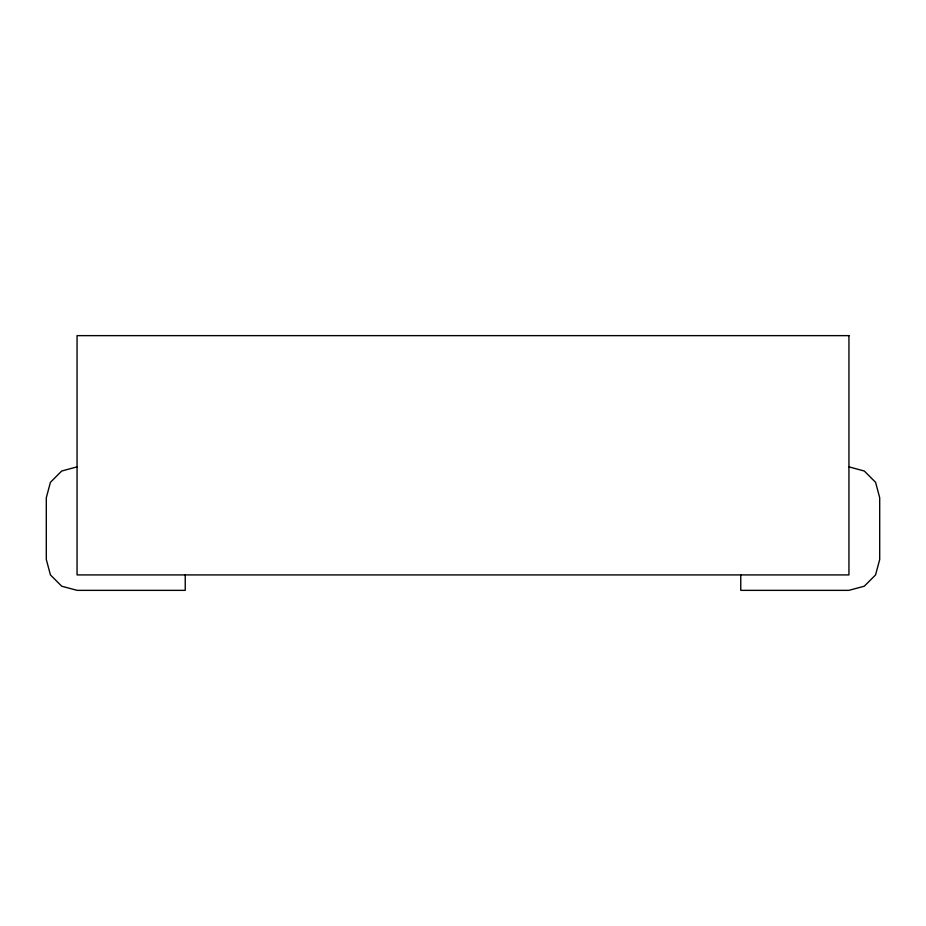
<?xml version="1.0" encoding="UTF-8"?>
<svg xmlns="http://www.w3.org/2000/svg" width="926" height="926" viewBox="0 0 926 926"><rect width="100%" height="100%" fill="white"/><g stroke="black" fill="none" stroke-linecap="round" stroke-linejoin="round"><path stroke-width="1.39" d="M77.055 466.854L61.672 471.033L50.421 482.33L46.3 497.737L46.3 559.489L50.432 574.919L61.741 586.227L77.171 590.36L185.235 590.36L185.235 574.919M848.945 466.854L864.328 471.033L875.579 482.33L879.7 497.737L879.7 559.489L875.568 574.919L864.259 586.227L848.829 590.36L740.765 590.36L740.765 574.919M848.945 335.64L77.055 335.64L77.055 574.919L848.945 574.919L848.945 335.64"/></g></svg>
